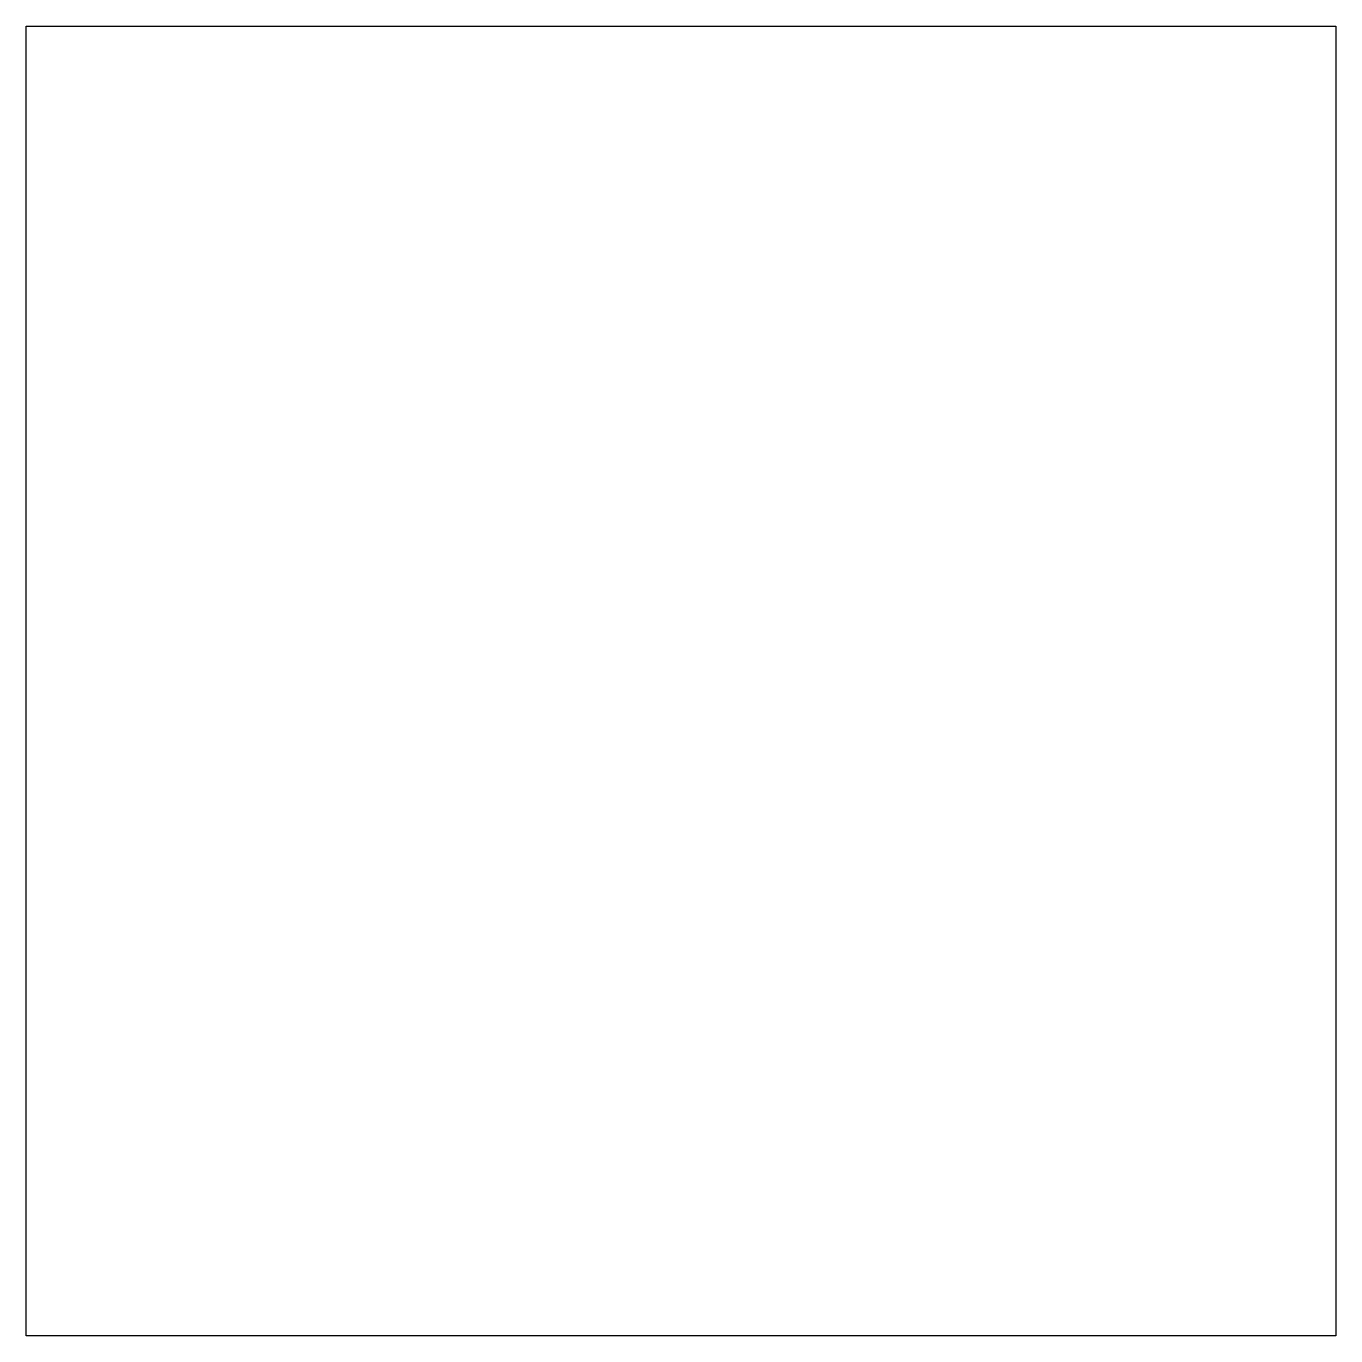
# Model space of a CAD drawing. Header units: millimetres. Extents: x 187.286 to 187.786, y 183.142 to 183.642.
import ezdxf

# ---------------------------------------------------------------- set-up
doc = ezdxf.new("R2010")
doc.units = ezdxf.units.MM

msp = doc.modelspace()

# ---------------------------------------------------------------- linework, layer by layer
at = {"ltscale": 0.01}
for p, q in [((187.28595, 183.64204), (187.78595, 183.64204)), ((187.28595, 183.14204), (187.28595, 183.64204)), ((187.78595, 183.64204), (187.78595, 183.14204)), ((187.78595, 183.14204), (187.28595, 183.14204))]:
    msp.add_line(p, q, dxfattribs=at)

doc.saveas('drawing.dxf')
